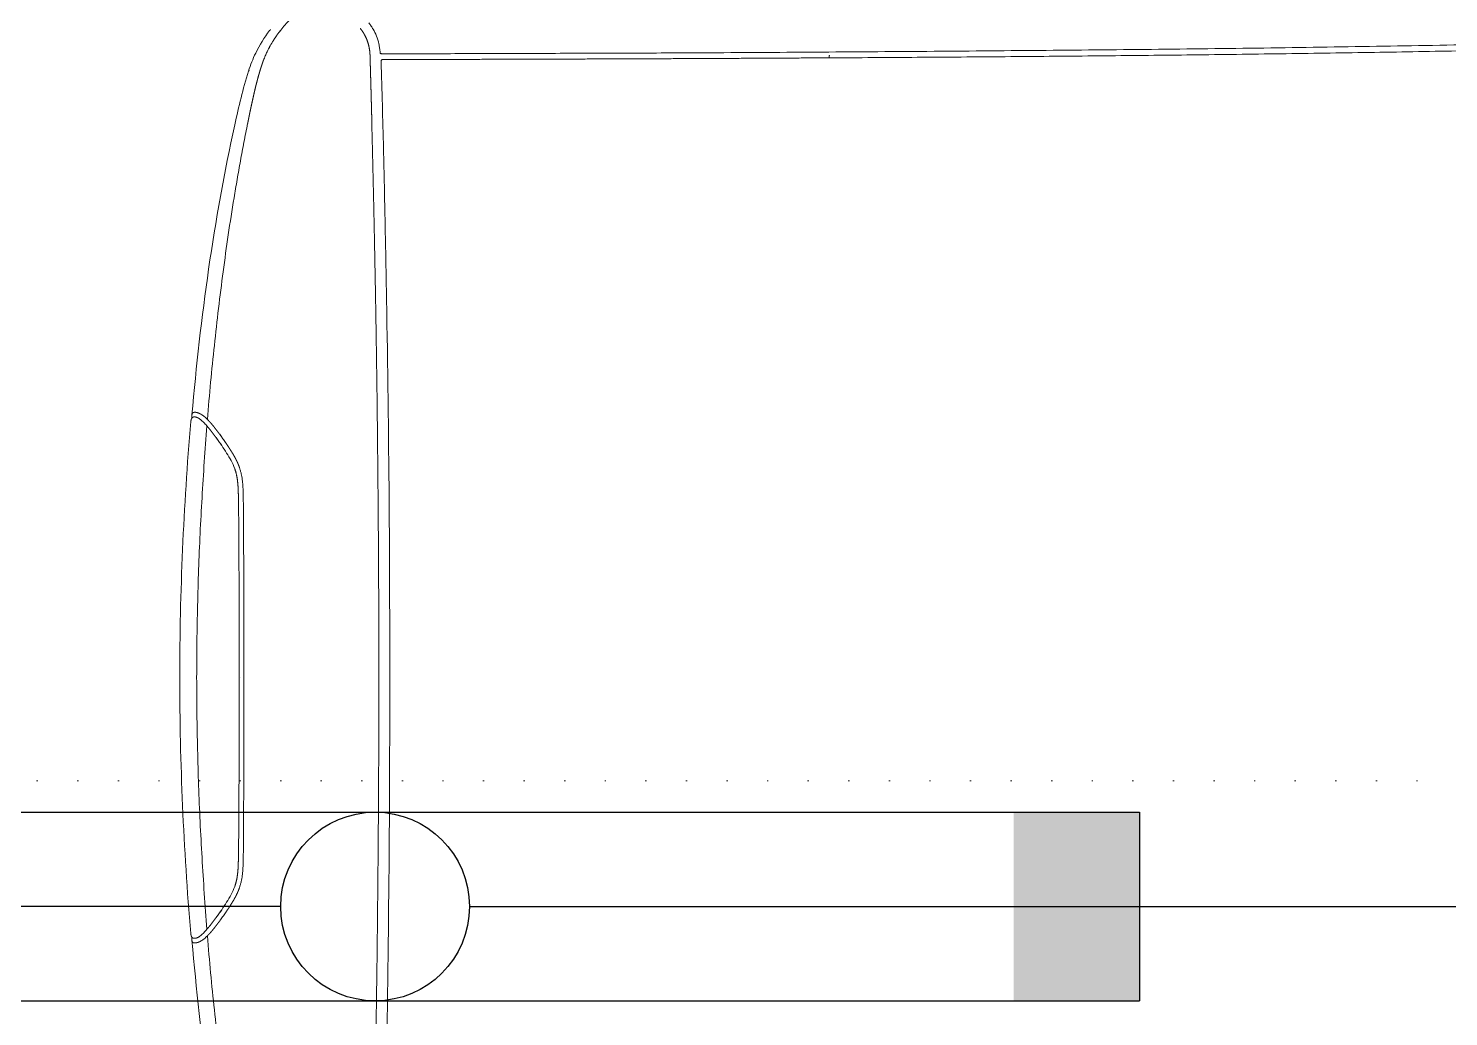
# Model space of a CAD drawing. Extents: x -2012 to 34975, y -1043 to 8321.
# Drawn here: x 31331.3 to 31444.2, y 1960.8 to 2039.3 of the extents above; entities that cross this region are included whole.
import ezdxf
from ezdxf.xclip import XClip

# ---------------------------------------------------------------- set-up
doc = ezdxf.new("R2010")
doc.units = 0
doc.header["$LTSCALE"] = 25
doc.header["$XCLIPFRAME"] = 0
doc.linetypes.add('DOT2', pattern=[0.125, 0, -0.125])
doc.layers.get('0').update_dxf_attribs({"color": 9, "lineweight": 9})
for name, color, linetype, lineweight in [('04', 9, 'Continuous', 9), ('20', 9, 'DOT2', 9), ('E-2x36 W SIVAÜSTÜ FLUORESAN ARMATÜR (ETANŞ)', 7, 'Continuous', 30), ('E-KABLO', 7, 'Continuous', 30)]:
    doc.layers.add(name, color=color, linetype=linetype, lineweight=lineweight)

# ---------------------------------------------------------------- blocks, each defined once
blk = doc.blocks.new('p-araba-polo')
blk.add_line((3.4596, 0), (3.4596, 0))
at = {"extrusion": (0, 0, -1)}
blk.add_line((3.4596, 0), (3.4596, 0), dxfattribs=at)
for points, knots in [([(3.4273, 0.5145), (3.4262, 0.516), (3.4239, 0.5188), (3.4208, 0.522), (3.4183, 0.5245), (3.4164, 0.5263), (3.4145, 0.5281), (3.4126, 0.5298), (3.4107, 0.5315), (3.4088, 0.5331), (3.4068, 0.5347), (3.4049, 0.5363), (3.403, 0.5378), (3.4015, 0.539), (3.4005, 0.5397), (3.4, 0.5401), (3.3996, 0.5405), (3.3991, 0.5408), (3.3986, 0.5412), (3.3981, 0.5416), (3.3976, 0.542), (3.3973, 0.5422), (3.3971, 0.5423)], [0, 0, 0, 0, 0.127806, 0.254933, 0.318226, 0.381331, 0.444235, 0.506923, 0.569381, 0.631599, 0.69357, 0.755292, 0.816773, 0.878031, 0.893313, 0.908584, 0.923844, 0.939093, 0.954332, 0.969563, 0.984785, 1, 1, 1, 1]), ([(3.3483, 0.4967), (3.3484, 0.4979), (3.3487, 0.5002), (3.3495, 0.5047), (3.351, 0.5099), (3.3533, 0.5145), (3.3554, 0.5178), (3.3566, 0.5194), (3.3572, 0.5202)], [0, 0, 0, 0, 0.125989, 0.249779, 0.499456, 0.749332, 0.870647, 1, 1, 1, 1]), ([(3.4331, 0.5064), (3.4331, 0.5064), (3.4322, 0.5078), (3.4303, 0.5106), (3.4283, 0.5132), (3.4273, 0.5145)], [0, 0, 0, 0, 0.000023, 0.502974, 1, 1, 1, 1]), ([(2.9914, 0.4925), (2.9681, 0.4926), (2.9215, 0.4929), (2.8515, 0.4934), (2.7815, 0.494), (2.7115, 0.4947), (2.6414, 0.4956), (2.5713, 0.4966), (2.5012, 0.4978), (2.4311, 0.4992), (2.361, 0.501), (2.2908, 0.5031), (2.2441, 0.5049), (2.2208, 0.5057)], [0, 0, 0, 0, 0.090909, 0.181819, 0.272729, 0.363638, 0.454547, 0.545456, 0.636366, 0.727274, 0.818182, 0.909092, 1, 1, 1, 1]), ([(2.3554, 0.506), (2.3703, 0.5056), (2.4001, 0.5048), (2.4448, 0.5038), (2.4895, 0.5028), (2.5342, 0.502), (2.5789, 0.5013), (2.6236, 0.5006), (2.6682, 0.5), (2.7129, 0.4995), (2.7575, 0.499), (2.8022, 0.4986), (2.8468, 0.4982), (2.8914, 0.4978), (2.936, 0.4975), (2.9805, 0.4972), (3.0251, 0.4969), (3.0696, 0.4966), (3.0993, 0.4965), (3.1141, 0.4964)], [0, 0, 0, 0, 0.058823, 0.117647, 0.17647, 0.235294, 0.294117, 0.352941, 0.411764, 0.470588, 0.529411, 0.588235, 0.647058, 0.705882, 0.764706, 0.823529, 0.882353, 0.941176, 1, 1, 1, 1]), ([(3.3469, 0.4958), (3.347, 0.4958), (3.3472, 0.4958), (3.3475, 0.4958), (3.3479, 0.4959), (3.3482, 0.4962), (3.3483, 0.4965), (3.3483, 0.4967)], [0, 0, 0, 0, 0.126989, 0.253376, 0.501595, 0.750756, 1, 1, 1, 1]), ([(3.4331, 0.5064), (3.434, 0.5049), (3.4358, 0.502), (3.4373, 0.4989), (3.4381, 0.4974)], [0, 0, 0, 0, 0.504884, 1, 1, 1, 1]), ([(3.4381, 0.4974), (3.4373, 0.4989), (3.4358, 0.502), (3.434, 0.5049), (3.4331, 0.5064)], [0, 0, 0, 0, 0.494609, 1, 1, 1, 1]), ([(3.4381, 0.4974), (3.4386, 0.4963), (3.4397, 0.4941), (3.4405, 0.4918), (3.441, 0.4906)], [0, 0, 0, 0, 0.498968, 1, 1, 1, 1]), ([(3.441, 0.4906), (3.4405, 0.4918), (3.4397, 0.4941), (3.4386, 0.4963), (3.4381, 0.4974)], [0, 0, 0, 0, 0.501096, 1, 1, 1, 1]), ([(3.1141, 0.4964), (3.1335, 0.4963), (3.1724, 0.4962), (3.2307, 0.496), (3.2791, 0.4958), (3.3179, 0.4958), (3.3372, 0.4958), (3.3469, 0.4958)], [0, 0, 0, 0, 0.250049, 0.500074, 0.750085, 0.874591, 1, 1, 1, 1]), ([(3.2865, 0.4958), (3.2865, 0.4958), (3.2865, 0.4958), (3.2865, 0.4958), (3.2865, 0.4958), (3.2865, 0.4958), (3.2865, 0.4958)], [0, 0, 0, 0, 1, 1, 1, 1, 1, 1, 1]), ([(3.2865, 0.4958), (3.2865, 0.4958), (3.2865, 0.4958), (3.2865, 0.4958), (3.2865, 0.4958), (3.2865, 0.4958), (3.2865, 0.4958)], [0, 0, 0, 0, 1, 1, 1, 1, 1, 1, 1]), ([(3.3038, 0.4958), (3.3038, 0.4958), (3.3038, 0.4958), (3.3038, 0.4958), (3.3038, 0.4958), (3.3038, 0.4958), (3.3038, 0.4958)], [0, 0, 0, 0, 1, 1, 1, 1, 1, 1, 1]), ([(3.3038, 0.4958), (3.3038, 0.4958), (3.3038, 0.4958), (3.3038, 0.4958), (3.3038, 0.4958), (3.3038, 0.4958), (3.3038, 0.4958)], [0, 0, 0, 0, 1, 1, 1, 1, 1, 1, 1]), ([(3.3406, 0), (3.3406, 0.0157), (3.3407, 0.0471), (3.3408, 0.0942), (3.3414, 0.1788), (3.3425, 0.2677), (3.3443, 0.3606), (3.3454, 0.4121), (3.3465, 0.4551), (3.3471, 0.4781), (3.3475, 0.4896)], [0, 0, 0, 0, 0.095818, 0.191637, 0.287456, 0.612278, 0.734598, 0.85691, 0.928456, 1, 1, 1, 1]), ([(3.3475, 0.4896), (3.3475, 0.49), (3.3475, 0.4908), (3.3468, 0.491), (3.3464, 0.4911)], [0, 0, 0, 0, 0.548693, 1, 1, 1, 1]), ([(3.3562, 0.4912), (3.3562, 0.4906), (3.3562, 0.4894), (3.3561, 0.4878), (3.3561, 0.4864), (3.3561, 0.4854), (3.356, 0.4845), (3.356, 0.484), (3.356, 0.4837)], [0, 0, 0, 0, 0.252172, 0.502148, 0.651132, 0.794911, 0.894758, 1, 1, 1, 1]), ([(3.4856, 0.2052), (3.4847, 0.215), (3.4831, 0.2347), (3.4791, 0.2738), (3.4733, 0.3227), (3.4669, 0.3666), (3.4619, 0.3959), (3.4593, 0.4106), (3.4566, 0.4254), (3.4546, 0.4353), (3.4536, 0.4402)], [0, 0, 0, 0, 0.12452, 0.248713, 0.496885, 0.746467, 0.809383, 0.872586, 0.936113, 1, 1, 1, 1]), ([(3.488, 0.2075), (3.4876, 0.2071), (3.4868, 0.2064), (3.486, 0.2056), (3.4856, 0.2052)], [0, 0, 0, 0, 0.499798, 1, 1, 1, 1]), ([(3.4922, 0.2059), (3.4918, 0.2056), (3.4909, 0.205), (3.4896, 0.2039), (3.4884, 0.2027), (3.4876, 0.2019), (3.4873, 0.2015)], [0, 0, 0, 0, 0.251991, 0.502315, 0.75048, 1, 1, 1, 1]), ([(3.4976, 0.2098), (3.4977, 0.2097), (3.4978, 0.2094), (3.4979, 0.2086), (3.4979, 0.208), (3.4979, 0.2075)], [0, 0, 0, 0, 0.249881, 0.499707, 1, 1, 1, 1]), ([(3.4711, 0.1868), (3.4715, 0.1873), (3.4723, 0.1884), (3.4739, 0.1907), (3.475, 0.1923), (3.4758, 0.1934)], [0, 0, 0, 0, 0.250034, 0.500022, 1, 1, 1, 1]), ([(3.4873, 0.2015), (3.4868, 0.201), (3.4864, 0.2005), (3.486, 0.2), (3.486, 0.2)], [0, 0, 0, 0, 0.98477, 1, 1, 1, 1]), ([(3.4941, 0), (3.494, 0.0095), (3.494, 0.0286), (3.4934, 0.0572), (3.4926, 0.0858), (3.4914, 0.1144), (3.4899, 0.143), (3.4881, 0.1715), (3.4867, 0.1905), (3.486, 0.2)], [0, 0, 0, 0, 0.142857, 0.285713, 0.428571, 0.57143, 0.714285, 0.857141, 1, 1, 1, 1]), ([(3.486, 0.2), (3.486, 0.2), (3.486, 0.2), (3.486, 0.2), (3.486, 0.2), (3.486, 0.2), (3.486, 0.2), (3.486, 0.2), (3.486, 0.2), (3.486, 0.2)], [0, 0, 0, 0, 0.339646, 0.501479, 0.627426, 1, 1, 1, 1, 1, 1, 1]), ([(3.4742, 0.1844), (3.4729, 0.1824), (3.4703, 0.1785), (3.4665, 0.1725), (3.4647, 0.1682), (3.4638, 0.166)], [0, 0, 0, 0, 0.334985, 0.668743, 1, 1, 1, 1]), ([(3.4787, 0.1907), (3.4779, 0.1897), (3.4764, 0.1876), (3.4749, 0.1855), (3.4742, 0.1844)], [0, 0, 0, 0, 0.499955, 1, 1, 1, 1]), ([(3.457, 0.139), (3.4571, 0.1403), (3.4571, 0.143), (3.4572, 0.1475), (3.4573, 0.1524), (3.4578, 0.1574), (3.4585, 0.1613), (3.4593, 0.1644), (3.4598, 0.166), (3.46, 0.1668)], [0, 0, 0, 0, 0.137192, 0.28895, 0.489273, 0.658174, 0.826629, 0.913291, 1, 1, 1, 1]), ([(3.4608, 0.1389), (3.4607, 0.1273), (3.4605, 0.1042), (3.4604, 0.0694), (3.4604, 0.0347), (3.4604, 0.0116), (3.4604, 0)], [0, 0, 0, 0, 0.250071, 0.500208, 0.75029, 1, 1, 1, 1]), ([(3.3406, 0), (3.3406, -0.0157), (3.3407, -0.0471), (3.3408, -0.0942), (3.3414, -0.1788), (3.3425, -0.2677), (3.3443, -0.3606), (3.3454, -0.4121), (3.3465, -0.4551), (3.3471, -0.4781), (3.3475, -0.4896)], [0, 0, 0, 0, 0.095818, 0.191637, 0.287456, 0.612278, 0.734598, 0.85691, 0.928456, 1, 1, 1, 1]), ([(3.4608, -0.1389), (3.4607, -0.1273), (3.4605, -0.1041), (3.4604, -0.0694), (3.4604, -0.0347), (3.4604, -0.0116), (3.4604, 0)], [0, 0, 0, 0, 0.250071, 0.500208, 0.75029, 1, 1, 1, 1]), ([(3.4941, 0), (3.494, -0.0095), (3.494, -0.0286), (3.4934, -0.0572), (3.4926, -0.0858), (3.4914, -0.1144), (3.4899, -0.143), (3.4881, -0.1715), (3.4867, -0.1905), (3.486, -0.2)], [0, 0, 0, 0, 0.142857, 0.285713, 0.428571, 0.57143, 0.714285, 0.857141, 1, 1, 1, 1]), ([(3.457, -0.139), (3.4571, -0.1403), (3.4571, -0.143), (3.4572, -0.1475), (3.4573, -0.1524), (3.4578, -0.1574), (3.4585, -0.1613), (3.4593, -0.1644), (3.4598, -0.166), (3.46, -0.1667)], [0, 0, 0, 0, 0.137192, 0.28895, 0.489273, 0.658174, 0.826629, 0.913291, 1, 1, 1, 1]), ([(3.4742, -0.1844), (3.4729, -0.1824), (3.4703, -0.1785), (3.4665, -0.1725), (3.4647, -0.1682), (3.4638, -0.166)], [0, 0, 0, 0, 0.334985, 0.668743, 1, 1, 1, 1]), ([(3.4711, -0.1868), (3.4715, -0.1873), (3.4723, -0.1884), (3.4739, -0.1907), (3.475, -0.1923), (3.4758, -0.1934)], [0, 0, 0, 0, 0.250034, 0.500022, 1, 1, 1, 1]), ([(3.4787, -0.1907), (3.4779, -0.1897), (3.4764, -0.1876), (3.4749, -0.1855), (3.4742, -0.1844)], [0, 0, 0, 0, 0.499955, 1, 1, 1, 1]), ([(3.4873, -0.2015), (3.4868, -0.201), (3.4864, -0.2005), (3.486, -0.2), (3.486, -0.2)], [0, 0, 0, 0, 0.98477, 1, 1, 1, 1]), ([(3.486, -0.2), (3.486, -0.2), (3.486, -0.2), (3.486, -0.2), (3.486, -0.2), (3.486, -0.2), (3.486, -0.2), (3.486, -0.2), (3.486, -0.2), (3.486, -0.2)], [0, 0, 0, 0, 0.339646, 0.501479, 0.627426, 1, 1, 1, 1, 1, 1, 1]), ([(3.4922, -0.2059), (3.4918, -0.2056), (3.4909, -0.205), (3.4896, -0.2039), (3.4884, -0.2027), (3.4876, -0.2019), (3.4873, -0.2015)], [0, 0, 0, 0, 0.251991, 0.502315, 0.75048, 1, 1, 1, 1]), ([(3.4856, -0.2052), (3.4847, -0.215), (3.4831, -0.2347), (3.4791, -0.2738), (3.4733, -0.3227), (3.4669, -0.3666), (3.4619, -0.3959), (3.4593, -0.4106), (3.4566, -0.4254), (3.4546, -0.4353), (3.4536, -0.4402)], [0, 0, 0, 0, 0.12452, 0.248713, 0.496885, 0.746467, 0.809383, 0.872586, 0.936113, 1, 1, 1, 1]), ([(3.488, -0.2075), (3.4876, -0.2071), (3.4868, -0.2064), (3.486, -0.2056), (3.4856, -0.2052)], [0, 0, 0, 0, 0.499798, 1, 1, 1, 1]), ([(3.4976, -0.2098), (3.4977, -0.2097), (3.4978, -0.2094), (3.4979, -0.2086), (3.4979, -0.208), (3.4979, -0.2075)], [0, 0, 0, 0, 0.249881, 0.499707, 1, 1, 1, 1])]:
    blk.add_open_spline(points, degree=3, knots=knots)
for points, degree in [([(3.3565, 0.4974), (3.3569, 0.5005), (3.3575, 0.5036), (3.3584, 0.5064), (3.3595, 0.5091), (3.3609, 0.5115), (3.3624, 0.5138), (3.3641, 0.5159)], 7), ([(3.4273, 0.5145), (3.4285, 0.513), (3.4297, 0.5114), (3.4309, 0.5098), (3.432, 0.5081), (3.4331, 0.5064)], 5), ([(3.4363, 0.5139), (3.4362, 0.5141), (3.4361, 0.5142), (3.4359, 0.5144), (3.4357, 0.5145), (3.4355, 0.5147), (3.4352, 0.5148)], 6), ([(3.4362, 0.5141), (3.4404, 0.5087), (3.4441, 0.5027), (3.4472, 0.4963)], 3), ([(3.3483, 0.4967), (3.3483, 0.4963), (3.3481, 0.496), (3.3478, 0.4958), (3.3474, 0.4958), (3.3469, 0.4958)], 5), ([(3.3562, 0.4912), (3.3562, 0.4922), (3.3563, 0.4932), (3.3563, 0.4942), (3.3563, 0.4951), (3.3564, 0.496), (3.3564, 0.4968), (3.3565, 0.4974)], 7), ([(2.9913, 0.4945), (2.9913, 0.4944), (2.9914, 0.4941), (2.9914, 0.4937), (2.9914, 0.4931), (2.9914, 0.4925)], 5), ([(2.9914, 0.4925), (2.9914, 0.4929), (2.9914, 0.4932), (2.9914, 0.4935), (2.9914, 0.4938), (2.9914, 0.494)], 5), ([(2.9914, 0.4925), (3.0422, 0.4922), (3.093, 0.4919), (3.1438, 0.4917), (3.1945, 0.4915), (3.2452, 0.4914), (3.2959, 0.4912), (3.3464, 0.4911)], 7), ([(3.3464, 0.4911), (3.3469, 0.4911), (3.3472, 0.4911), (3.3475, 0.4905), (3.3475, 0.4901), (3.3475, 0.4896)], 5), ([(3.356, 0.4837), (3.356, 0.4842), (3.356, 0.4848), (3.356, 0.4853), (3.3561, 0.4858), (3.3561, 0.4864), (3.3561, 0.4869), (3.3561, 0.4874)], 7), ([(3.3561, 0.4874), (3.3561, 0.488), (3.3561, 0.4885), (3.3561, 0.4891), (3.3562, 0.4896), (3.3562, 0.4901), (3.3562, 0.4907), (3.3562, 0.4912)], 7), ([(3.4434, 0.4835), (3.4429, 0.4849), (3.4425, 0.4863), (3.442, 0.4878), (3.4415, 0.4892), (3.441, 0.4906)], 5), ([(3.441, 0.4906), (3.4415, 0.4892), (3.442, 0.4878), (3.4425, 0.4863), (3.4429, 0.4849), (3.4434, 0.4835)], 5), ([(3.4472, 0.4963), (3.4494, 0.4917), (3.4513, 0.4868), (3.4529, 0.4818)], 3), ([(3.3554, 0.4618), (3.3555, 0.4655), (3.3556, 0.4691), (3.3557, 0.4728), (3.3558, 0.4764), (3.3559, 0.4801), (3.356, 0.4837)], 6), ([(3.4434, 0.4835), (3.4439, 0.4817), (3.4445, 0.4799), (3.445, 0.4781), (3.4455, 0.4764), (3.4459, 0.4746), (3.4464, 0.4728)], 6), ([(3.4529, 0.4816), (3.4529, 0.4817), (3.4529, 0.4819), (3.4528, 0.482), (3.4527, 0.4821), (3.4526, 0.4822), (3.4523, 0.4824)], 6), ([(3.4529, 0.4818), (3.4574, 0.468), (3.4605, 0.4536), (3.4638, 0.4393)], 3), ([(3.4464, 0.4728), (3.4469, 0.471), (3.4473, 0.4692), (3.4478, 0.4673), (3.4482, 0.4655), (3.4486, 0.4637), (3.449, 0.4619)], 6), ([(3.3549, 0.4398), (3.3549, 0.4434), (3.355, 0.4471), (3.3551, 0.4508), (3.3552, 0.4544), (3.3553, 0.4581), (3.3554, 0.4618)], 6), ([(3.4514, 0.451), (3.451, 0.4529), (3.4506, 0.4547), (3.4502, 0.4565), (3.4498, 0.4583), (3.4494, 0.4601), (3.449, 0.4619)], 6), ([(3.4536, 0.4402), (3.4532, 0.442), (3.4529, 0.4438), (3.4525, 0.4456), (3.4521, 0.4474), (3.4518, 0.4492), (3.4514, 0.451)], 6), ([(3.3507, 0.2203), (3.3512, 0.257), (3.3517, 0.2937), (3.3524, 0.3304), (3.3531, 0.367), (3.354, 0.4035), (3.3549, 0.4398)], 6), ([(3.4638, 0.4393), (3.4806, 0.3636), (3.491, 0.2862), (3.4979, 0.2087)], 3), ([(3.3493, 0), (3.3493, 0.0367), (3.3494, 0.0735), (3.3496, 0.1102), (3.3499, 0.1469), (3.3503, 0.1836), (3.3507, 0.2203)], 6), ([(3.484, 0.2036), (3.4831, 0.2026), (3.4822, 0.2016), (3.4814, 0.2006), (3.4806, 0.1996), (3.4798, 0.1986)], 5), ([(3.4852, 0.2048), (3.4849, 0.2046), (3.4847, 0.2043), (3.4845, 0.2041), (3.4842, 0.2038), (3.484, 0.2036)], 5), ([(3.4856, 0.2052), (3.4854, 0.2051), (3.4853, 0.2049), (3.4852, 0.2048)], 3), ([(3.4873, 0.2015), (3.488, 0.2023), (3.4888, 0.2031), (3.4896, 0.2039), (3.4905, 0.2047), (3.4913, 0.2053), (3.4922, 0.2059)], 6), ([(3.4938, 0.2106), (3.4927, 0.2103), (3.4916, 0.2099), (3.4906, 0.2093), (3.4897, 0.2087), (3.4888, 0.2081), (3.488, 0.2075)], 6), ([(3.4922, 0.2059), (3.4931, 0.2065), (3.494, 0.2069), (3.4949, 0.2072), (3.4958, 0.2073), (3.4965, 0.2072), (3.4971, 0.2069)], 6), ([(3.4963, 0.2108), (3.496, 0.2108), (3.4956, 0.2109), (3.4952, 0.2109), (3.4947, 0.2108), (3.4943, 0.2107), (3.4938, 0.2106)], 6), ([(3.4976, 0.2098), (3.4975, 0.2101), (3.4973, 0.2103), (3.4971, 0.2104), (3.4969, 0.2106), (3.4966, 0.2107), (3.4963, 0.2108)], 6), ([(3.4971, 0.2069), (3.4978, 0.2065), (3.4982, 0.2059), (3.4985, 0.2053), (3.4986, 0.2045), (3.4987, 0.2036), (3.4988, 0.2026)], 6), ([(3.4979, 0.2087), (3.4979, 0.2089), (3.4978, 0.2092), (3.4978, 0.2094), (3.4977, 0.2096), (3.4976, 0.2098)], 5), ([(3.4979, 0.2087), (3.4979, 0.208), (3.4979, 0.2073), (3.4979, 0.2065)], 3), ([(3.4979, 0.2075), (3.4979, 0.2077), (3.4979, 0.208), (3.4979, 0.2082), (3.4979, 0.2085), (3.4979, 0.2087)], 5), ([(3.4987, 0.2034), (3.5046, 0.1358), (3.5075, 0.0679), (3.5075, 0)], 3), ([(3.4758, 0.1934), (3.4754, 0.1927), (3.4749, 0.1921), (3.4744, 0.1914), (3.4739, 0.1908), (3.4735, 0.1901)], 5), ([(3.4778, 0.196), (3.4774, 0.1955), (3.477, 0.195), (3.4766, 0.1944), (3.4762, 0.1939), (3.4758, 0.1934)], 5), ([(3.4798, 0.1986), (3.4794, 0.198), (3.479, 0.1975), (3.4786, 0.197), (3.4782, 0.1965), (3.4778, 0.196)], 5), ([(3.4787, 0.1907), (3.4801, 0.1926), (3.4815, 0.1945), (3.4829, 0.1964), (3.4844, 0.1983), (3.486, 0.2)], 5), ([(3.486, 0.2), (3.4862, 0.2003), (3.4865, 0.2006), (3.4867, 0.2009), (3.487, 0.2012), (3.4873, 0.2015)], 5), ([(3.4711, 0.1868), (3.4701, 0.1852), (3.469, 0.1837), (3.468, 0.1821), (3.467, 0.1805), (3.466, 0.1789), (3.465, 0.1773)], 6), ([(3.4742, 0.1844), (3.4751, 0.1857), (3.476, 0.1869), (3.4769, 0.1882), (3.4778, 0.1895), (3.4787, 0.1907)], 5), ([(3.4623, 0.1722), (3.4618, 0.1713), (3.4614, 0.1704), (3.461, 0.1695), (3.4607, 0.1686), (3.4603, 0.1677), (3.46, 0.1668)], 6), ([(3.465, 0.1773), (3.4645, 0.1765), (3.4641, 0.1756), (3.4636, 0.1748), (3.4631, 0.174), (3.4627, 0.1731), (3.4623, 0.1722)], 6), ([(3.4608, 0.1389), (3.4609, 0.1435), (3.461, 0.1481), (3.4611, 0.1527), (3.4614, 0.1573), (3.4623, 0.1618), (3.4638, 0.166)], 6), ([(3.457, 0.139), (3.4568, 0.1158), (3.4567, 0.0926), (3.4566, 0.0695), (3.4566, 0.0463), (3.4566, 0.0232), (3.4566, 0)], 6), ([(3.3493, 0), (3.3493, -0.0367), (3.3494, -0.0735), (3.3496, -0.1102), (3.3499, -0.1469), (3.3503, -0.1836), (3.3507, -0.2203)], 6), ([(3.457, -0.139), (3.4568, -0.1158), (3.4567, -0.0926), (3.4566, -0.0695), (3.4566, -0.0463), (3.4566, -0.0232), (3.4566, 0)], 6), ([(3.4987, -0.2034), (3.5046, -0.1358), (3.5075, -0.0679), (3.5075, 0)], 3), ([(3.4608, -0.1389), (3.4609, -0.1435), (3.461, -0.1481), (3.4611, -0.1527), (3.4614, -0.1573), (3.4623, -0.1618), (3.4638, -0.166)], 6), ([(3.4623, -0.1722), (3.4618, -0.1713), (3.4614, -0.1704), (3.461, -0.1695), (3.4607, -0.1686), (3.4603, -0.1677), (3.46, -0.1667)], 6), ([(3.465, -0.1773), (3.4645, -0.1765), (3.4641, -0.1756), (3.4636, -0.1748), (3.4631, -0.174), (3.4627, -0.1731), (3.4623, -0.1722)], 6), ([(3.4711, -0.1868), (3.4701, -0.1852), (3.469, -0.1837), (3.468, -0.1821), (3.467, -0.1805), (3.466, -0.1789), (3.465, -0.1773)], 6), ([(3.4758, -0.1934), (3.4754, -0.1927), (3.4749, -0.1921), (3.4744, -0.1914), (3.4739, -0.1908), (3.4735, -0.1901)], 5), ([(3.4742, -0.1844), (3.4751, -0.1857), (3.476, -0.1869), (3.4769, -0.1882), (3.4778, -0.1895), (3.4787, -0.1907)], 5), ([(3.4787, -0.1907), (3.4801, -0.1926), (3.4815, -0.1945), (3.4829, -0.1964), (3.4844, -0.1983), (3.486, -0.2)], 5), ([(3.4778, -0.196), (3.4774, -0.1955), (3.477, -0.195), (3.4766, -0.1944), (3.4762, -0.1939), (3.4758, -0.1934)], 5), ([(3.4798, -0.1986), (3.4794, -0.198), (3.479, -0.1975), (3.4786, -0.197), (3.4782, -0.1965), (3.4778, -0.196)], 5), ([(3.484, -0.2036), (3.4831, -0.2026), (3.4822, -0.2016), (3.4814, -0.2006), (3.4806, -0.1996), (3.4798, -0.1986)], 5), ([(3.486, -0.2), (3.4862, -0.2003), (3.4865, -0.2006), (3.4867, -0.2009), (3.487, -0.2012), (3.4873, -0.2015)], 5), ([(3.4873, -0.2015), (3.488, -0.2023), (3.4888, -0.2031), (3.4896, -0.2039), (3.4905, -0.2047), (3.4913, -0.2053), (3.4922, -0.2059)], 6), ([(3.4971, -0.2069), (3.4978, -0.2065), (3.4982, -0.2059), (3.4985, -0.2053), (3.4986, -0.2045), (3.4987, -0.2036), (3.4988, -0.2026)], 6), ([(3.4638, -0.4393), (3.4806, -0.3636), (3.491, -0.2862), (3.4979, -0.2087)], 3), ([(3.4852, -0.2048), (3.4849, -0.2046), (3.4847, -0.2043), (3.4845, -0.2041), (3.4842, -0.2038), (3.484, -0.2036)], 5), ([(3.4856, -0.2052), (3.4854, -0.2051), (3.4853, -0.2049), (3.4852, -0.2048)], 3), ([(3.4938, -0.2106), (3.4927, -0.2103), (3.4916, -0.2099), (3.4906, -0.2093), (3.4897, -0.2087), (3.4888, -0.2081), (3.488, -0.2075)], 6), ([(3.4922, -0.2059), (3.4931, -0.2065), (3.494, -0.2069), (3.4949, -0.2072), (3.4958, -0.2073), (3.4965, -0.2072), (3.4971, -0.2069)], 6), ([(3.4963, -0.2108), (3.496, -0.2108), (3.4956, -0.2109), (3.4952, -0.2109), (3.4947, -0.2108), (3.4943, -0.2107), (3.4938, -0.2106)], 6), ([(3.4976, -0.2098), (3.4975, -0.2101), (3.4973, -0.2103), (3.4971, -0.2104), (3.4969, -0.2106), (3.4966, -0.2107), (3.4963, -0.2108)], 6), ([(3.4979, -0.2087), (3.4979, -0.2089), (3.4978, -0.2092), (3.4978, -0.2094), (3.4977, -0.2096), (3.4976, -0.2098)], 5), ([(3.4979, -0.2087), (3.4979, -0.208), (3.4979, -0.2073), (3.4979, -0.2065)], 3), ([(3.4979, -0.2075), (3.4979, -0.2077), (3.4979, -0.208), (3.4979, -0.2082), (3.4979, -0.2085), (3.4979, -0.2087)], 5), ([(3.3507, -0.2203), (3.3512, -0.257), (3.3517, -0.2937), (3.3524, -0.3304), (3.3531, -0.3669), (3.354, -0.4035), (3.3549, -0.4398)], 6)]:
    blk.add_open_spline(points, degree=degree)
blk = doc.blocks.new('catikatirevizepergole-krt')
blk.add_lwpolyline([(-30, 1260), (-30, 1190), (-800, 1190), (-800, 1260)], close=True)
blk = doc.blocks.new('1 50 2x36 W SIVAÜSTÜ FLUORESAN ARMATÜR (ETANŞ)')
at = {"layer": 'E-2x36 W SIVAÜSTÜ FLUORESAN ARMATÜR (ETANŞ)', "color": 4}
for p, q in [((-60.75, 7.5), (60.75, 7.5)), ((60.75, 7.5), (60.75, -7.5)), ((-7.5, 0), (-60.75, 0)), ((7.5, 0), (60.75, 0)), ((-60.75, -7.5), (60.75, -7.5))]:
    blk.add_line(p, q, dxfattribs=at)
blk.add_circle((0, 0), 7.5, dxfattribs=at)
blk.add_solid([(50.75, 7.5), (50.75, -7.5), (60.75, 7.5), (60.75, -7.5)], dxfattribs=at)

msp = doc.modelspace()

# ---------------------------------------------------------------- linework, layer by layer
at = {"layer": 'E-KABLO', "color": 6}
msp.add_line((31419.6, 1969.5), (31467.37, 1969.5), dxfattribs=at)

# ---------------------------------------------------------------- block references
at = {"layer": '04'}
ref = msp.add_blockref('p-araba-polo', (31694.08, 1987.69), dxfattribs=dict(at, xscale=-100, yscale=100, zscale=100))
XClip(ref).set_block_clipping_path([(-0.0924763951, -0.9835002962), (4.0650970395, 0.9845199444)])
at = {"layer": '20'}
msp.add_blockref('catikatirevizepergole-krt', (31581.35, 789.5), dxfattribs=at)
at = {"layer": 'E-2x36 W SIVAÜSTÜ FLUORESAN ARMATÜR (ETANŞ)', "color": 6}
msp.add_blockref('1 50 2x36 W SIVAÜSTÜ FLUORESAN ARMATÜR (ETANŞ)', (31358.85, 1969.5), dxfattribs=at)

doc.saveas('drawing.dxf')
